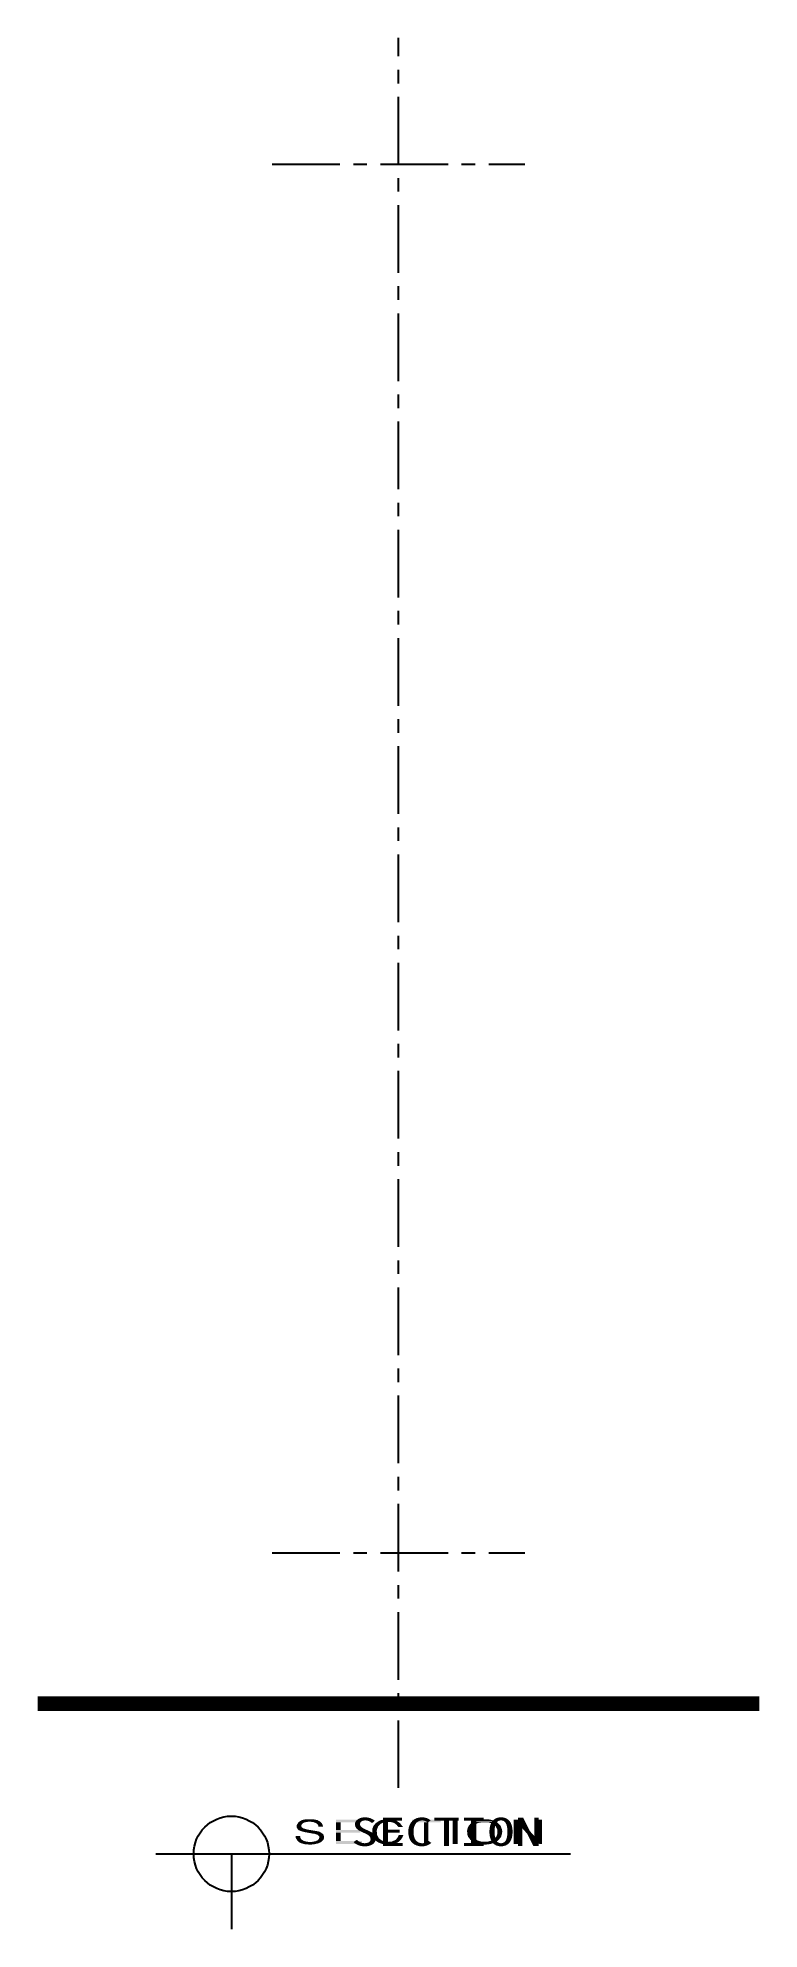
# Model space of a CAD drawing. Header units: millimetres. Extents: x 3049 to 3449, y 2101 to 3150.
import ezdxf
from ezdxf.enums import TextEntityAlignment as Align

# ---------------------------------------------------------------- set-up
doc = ezdxf.new("R2010")
doc.units = ezdxf.units.MM
doc.header["$LTSCALE"] = 100
doc.linetypes.add('CENTER', pattern=[2, 1.25, -0.25, 0.25, -0.25])
doc.layers.add('ele', color=7, linetype='Continuous')
doc.layers.add('SHEET', color=1, linetype='Continuous')
doc.styles.add('GHG1', font='GulimChe.ttf')

# ---------------------------------------------------------------- blocks, each defined once
blk = doc.blocks.new('*U4', base_point=(564526, 5532))
at = {"layer": 'SHEET', "color": 0}
for points in [[(564555, 5663), (564553, 5659), (564592, 5663), (564581, 5659)], [(564556, 5664), (564555, 5663), (564596, 5664), (564592, 5663)], [(564558, 5665), (564556, 5664), (564604, 5665), (564596, 5664)], [(564559, 5666), (564558, 5665), (564607, 5666), (564604, 5665)], [(564572, 5674), (564559, 5666), (564662, 5674), (564676, 5666)], [(564575, 5675), (564572, 5674), (564660, 5675), (564662, 5674)], [(564581, 5677), (564575, 5675), (564650, 5677), (564660, 5675)], [(564601, 5680), (564581, 5677), (564633, 5680), (564650, 5677)], [(564624, 5666), (564629, 5665), (564676, 5666), (564677, 5665)], [(564629, 5665), (564638, 5664), (564677, 5665), (564678, 5664)], [(564638, 5664), (564640, 5663), (564678, 5664), (564679, 5663)], [(564640, 5663), (564652, 5659), (564679, 5663), (564683, 5659)], [(564764, 5678), (564764, 5663), (564904, 5678), (564904, 5663)], [(564764, 5663), (564764, 5620), (564790, 5663), (564790, 5620)], [(564991, 5663), (564985, 5659), (565033, 5663), (565020, 5659)], [(564992, 5664), (564991, 5663), (565035, 5664), (565033, 5663)], [(564993, 5665), (564992, 5664), (565058, 5665), (565068, 5664)], [(564995, 5666), (564993, 5665), (565106, 5666), (565108, 5665)], [(565006, 5672), (564995, 5666), (565098, 5672), (565106, 5666)], [(565009, 5674), (565006, 5672), (565091, 5674), (565098, 5672)], [(565035, 5679), (565009, 5674), (565071, 5679), (565091, 5674)], [(565038, 5680), (565071, 5679), (565038, 5680), (565035, 5679)], [(565058, 5665), (565035, 5664), (565108, 5665), (565110, 5664)], [(565068, 5664), (565073, 5663), (565110, 5664), (565111, 5663)], [(565073, 5663), (565085, 5659), (565111, 5663), (565118, 5659)], [(565184, 5678), (565184, 5663), (565343, 5678), (565343, 5663)], [(565251, 5663), (565251, 5603), (565276, 5663), (565276, 5603)], [(565411, 5678), (565411, 5611), (565438, 5678), (565438, 5611)], [(565520, 5663), (565518, 5661), (565571, 5663), (565562, 5661)], [(565521, 5664), (565520, 5663), (565574, 5664), (565607, 5663)], [(565526, 5668), (565521, 5664), (565648, 5668), (565654, 5664)], [(565533, 5671), (565526, 5668), (565643, 5671), (565648, 5668)], [(565538, 5673), (565533, 5671), (565635, 5673), (565643, 5671)], [(565549, 5676), (565538, 5673), (565626, 5676), (565635, 5673)], [(565554, 5677), (565549, 5676), (565619, 5677), (565626, 5676)], [(565567, 5679), (565554, 5677), (565610, 5679), (565619, 5677)], [(565571, 5680), (565610, 5679), (565571, 5680), (565567, 5679)], [(565574, 5664), (565571, 5663), (565654, 5664), (565655, 5663)], [(565607, 5663), (565613, 5661), (565655, 5663), (565658, 5661)], [(565748, 5678), (565748, 5650), (565779, 5678), (565805, 5650)], [(565879, 5678), (565879, 5650), (565905, 5678), (565905, 5650)], [(564540, 5586), (564540, 5583), (564564, 5586), (564565, 5583)], [(564540, 5583), (564540, 5582), (564565, 5583), (564565, 5582)], [(564540, 5582), (564540, 5578), (564565, 5582), (564565, 5578)], [(564540, 5578), (564540, 5577), (564565, 5578), (564565, 5577)], [(564540, 5577), (564541, 5576), (564565, 5577), (564566, 5576)], [(564541, 5576), (564543, 5571), (564566, 5576), (564569, 5571)], [(564543, 5571), (564544, 5570), (564569, 5571), (564569, 5570)], [(564544, 5570), (564547, 5565), (564569, 5570), (564576, 5565)], [(564547, 5650), (564546, 5648), (564572, 5650), (564572, 5648)], [(564546, 5648), (564546, 5647), (564572, 5648), (564571, 5647)], [(564546, 5647), (564546, 5646), (564571, 5647), (564571, 5646)], [(564546, 5646), (564546, 5645), (564571, 5646), (564571, 5645)], [(564546, 5645), (564546, 5639), (564571, 5645), (564572, 5639)], [(564546, 5639), (564546, 5637), (564572, 5639), (564572, 5637)], [(564546, 5637), (564546, 5634), (564572, 5637), (564575, 5634)], [(564546, 5634), (564548, 5629), (564575, 5634), (564582, 5629)], [(564548, 5651), (564547, 5650), (564573, 5651), (564572, 5650)], [(564547, 5565), (564548, 5562), (564576, 5565), (564580, 5562)], [(564551, 5656), (564548, 5651), (564578, 5656), (564573, 5651)], [(564548, 5629), (564549, 5628), (564582, 5629), (564586, 5628)], [(564548, 5562), (564549, 5561), (564580, 5562), (564581, 5561)], [(564549, 5628), (564552, 5624), (564586, 5628), (564599, 5624)], [(564549, 5561), (564552, 5558), (564581, 5561), (564591, 5558)], [(564552, 5658), (564551, 5656), (564580, 5658), (564578, 5656)], [(564553, 5659), (564552, 5658), (564581, 5659), (564580, 5658)], [(564552, 5624), (564555, 5620), (564599, 5624), (564619, 5620)], [(564552, 5558), (564553, 5557), (564591, 5558), (564595, 5557)], [(564555, 5620), (564569, 5614), (564619, 5620), (564656, 5614)], [(564569, 5614), (564576, 5612), (564656, 5614), (564666, 5612)], [(564576, 5612), (564588, 5609), (564666, 5612), (564675, 5609)], [(564588, 5609), (564592, 5608), (564675, 5609), (564676, 5608)], [(564592, 5608), (564637, 5600), (564676, 5608), (564688, 5600)], [(564637, 5600), (564641, 5600), (564688, 5600), (564689, 5600)], [(564641, 5600), (564659, 5594), (564689, 5600), (564693, 5594)], [(564649, 5558), (564646, 5557), (564686, 5558), (564685, 5557)], [(564657, 5561), (564649, 5558), (564689, 5561), (564686, 5558)], [(564652, 5659), (564653, 5658), (564683, 5659), (564683, 5658)], [(564653, 5658), (564656, 5656), (564683, 5658), (564685, 5656)], [(564656, 5656), (564662, 5651), (564685, 5656), (564688, 5651)], [(564659, 5562), (564657, 5561), (564690, 5562), (564689, 5561)], [(564659, 5594), (564660, 5594), (564693, 5594), (564694, 5594)], [(564662, 5565), (564659, 5562), (564693, 5565), (564690, 5562)], [(564660, 5594), (564667, 5589), (564694, 5594), (564695, 5589)], [(564662, 5651), (564663, 5650), (564688, 5651), (564688, 5650)], [(564668, 5570), (564662, 5565), (564695, 5570), (564693, 5565)], [(564663, 5650), (564664, 5648), (564688, 5650), (564689, 5648)], [(564664, 5648), (564664, 5647), (564689, 5648), (564690, 5647)], [(564664, 5647), (564665, 5646), (564690, 5647), (564690, 5646)], [(564665, 5646), (564665, 5645), (564690, 5646), (564690, 5645)], [(564665, 5645), (564665, 5639), (564690, 5645), (564691, 5639)], [(564667, 5589), (564669, 5586), (564695, 5589), (564696, 5586)], [(564669, 5571), (564668, 5570), (564695, 5571), (564695, 5570)], [(564669, 5586), (564671, 5583), (564696, 5586), (564697, 5583)], [(564670, 5576), (564669, 5571), (564697, 5576), (564695, 5571)], [(564671, 5582), (564670, 5578), (564697, 5582), (564697, 5578)], [(564670, 5578), (564670, 5577), (564697, 5578), (564697, 5577)], [(564670, 5577), (564670, 5576), (564697, 5577), (564697, 5576)], [(564671, 5583), (564671, 5582), (564697, 5583), (564697, 5582)], [(564764, 5620), (564764, 5611), (564899, 5620), (564899, 5611)], [(564764, 5611), (564764, 5605), (564899, 5611), (564899, 5605)], [(564764, 5605), (564764, 5559), (564790, 5605), (564790, 5559)], [(564764, 5559), (564764, 5543), (564908, 5559), (564908, 5543)], [(564965, 5615), (564964, 5597), (564989, 5615), (564991, 5597)], [(564964, 5597), (564965, 5593), (564991, 5597), (564991, 5593)], [(564969, 5636), (564965, 5629), (564996, 5636), (564992, 5629)], [(564965, 5629), (564965, 5628), (564992, 5629), (564992, 5628)], [(564965, 5628), (564965, 5615), (564992, 5628), (564989, 5615)], [(564965, 5593), (564965, 5592), (564991, 5593), (564991, 5592)], [(564965, 5592), (564967, 5584), (564991, 5592), (564996, 5584)], [(564967, 5584), (564970, 5578), (564996, 5584), (564999, 5578)], [(564970, 5640), (564969, 5638), (564997, 5640), (564996, 5638)], [(564969, 5638), (564969, 5636), (564996, 5638), (564996, 5636)], [(564972, 5644), (564970, 5640), (565001, 5644), (564997, 5640)], [(564970, 5578), (564972, 5575), (564999, 5578), (565000, 5575)], [(564976, 5649), (564972, 5644), (565006, 5649), (565001, 5644)], [(564972, 5575), (564975, 5571), (565000, 5575), (565005, 5571)], [(564975, 5571), (564976, 5570), (565005, 5571), (565006, 5570)], [(564979, 5653), (564976, 5649), (565010, 5653), (565006, 5649)], [(564976, 5570), (564980, 5565), (565006, 5570), (565013, 5565)], [(564980, 5655), (564979, 5653), (565012, 5655), (565010, 5653)], [(564985, 5658), (564980, 5655), (565018, 5658), (565012, 5655)], [(564980, 5565), (564981, 5564), (565013, 5565), (565015, 5564)], [(564981, 5564), (564984, 5561), (565015, 5564), (565020, 5561)], [(564984, 5561), (564986, 5559), (565020, 5561), (565023, 5559)], [(564985, 5659), (564985, 5658), (565020, 5659), (565018, 5658)], [(564986, 5559), (564991, 5556), (565023, 5559), (565038, 5556)], [(565079, 5559), (565072, 5556), (565116, 5559), (565112, 5556)], [(565084, 5561), (565079, 5559), (565118, 5561), (565116, 5559)], [(565091, 5564), (565084, 5561), (565121, 5564), (565118, 5561)], [(565085, 5659), (565086, 5658), (565118, 5659), (565118, 5658)], [(565086, 5658), (565092, 5655), (565118, 5658), (565121, 5655)], [(565093, 5565), (565091, 5564), (565122, 5565), (565121, 5564)], [(565092, 5655), (565093, 5653), (565121, 5655), (565122, 5653)], [(565093, 5653), (565099, 5649), (565122, 5653), (565125, 5649)], [(565098, 5570), (565093, 5565), (565125, 5570), (565122, 5565)], [(565099, 5571), (565098, 5570), (565126, 5571), (565125, 5570)], [(565099, 5649), (565103, 5644), (565125, 5649), (565129, 5644)], [(565102, 5575), (565099, 5571), (565130, 5575), (565126, 5571)], [(565105, 5578), (565102, 5575), (565131, 5578), (565130, 5575)], [(565103, 5644), (565106, 5640), (565129, 5644), (565132, 5640)], [(565107, 5584), (565105, 5578), (565133, 5584), (565131, 5578)], [(565106, 5640), (565108, 5638), (565132, 5640), (565134, 5638)], [(565111, 5592), (565107, 5584), (565137, 5592), (565133, 5584)], [(565108, 5638), (565109, 5636), (565134, 5638), (565134, 5636)], [(565111, 5593), (565111, 5592), (565137, 5593), (565137, 5592)], [(565251, 5603), (565251, 5543), (565276, 5603), (565276, 5543)], [(565411, 5611), (565411, 5543), (565438, 5611), (565438, 5543)], [(565491, 5619), (565490, 5616), (565517, 5619), (565517, 5616)], [(565490, 5616), (565490, 5614), (565517, 5616), (565517, 5614)], [(565490, 5614), (565492, 5598), (565517, 5614), (565518, 5598)], [(565492, 5623), (565491, 5619), (565518, 5623), (565517, 5619)], [(565493, 5630), (565492, 5627), (565520, 5630), (565519, 5627)], [(565492, 5627), (565492, 5626), (565519, 5627), (565519, 5626)], [(565492, 5626), (565492, 5623), (565519, 5626), (565518, 5623)], [(565492, 5598), (565492, 5597), (565518, 5598), (565518, 5597)], [(565492, 5597), (565492, 5596), (565518, 5597), (565518, 5596)], [(565492, 5596), (565492, 5593), (565518, 5596), (565519, 5593)], [(565492, 5593), (565494, 5587), (565519, 5593), (565521, 5587)], [(565498, 5641), (565493, 5630), (565526, 5641), (565520, 5630)], [(565494, 5587), (565496, 5583), (565521, 5587), (565523, 5583)], [(565496, 5583), (565496, 5582), (565523, 5583), (565524, 5582)], [(565496, 5582), (565497, 5581), (565524, 5582), (565525, 5581)], [(565497, 5581), (565499, 5578), (565525, 5581), (565527, 5578)], [(565499, 5642), (565498, 5641), (565527, 5642), (565526, 5641)], [(565505, 5650), (565499, 5643), (565537, 5650), (565528, 5643)], [(565499, 5643), (565499, 5642), (565528, 5643), (565527, 5642)], [(565499, 5578), (565501, 5576), (565527, 5578), (565529, 5576)], [(565501, 5576), (565505, 5570), (565529, 5576), (565537, 5570)], [(565507, 5653), (565505, 5650), (565540, 5653), (565537, 5650)], [(565505, 5570), (565506, 5568), (565537, 5570), (565539, 5568)], [(565506, 5568), (565511, 5564), (565539, 5568), (565545, 5564)], [(565510, 5655), (565507, 5653), (565543, 5655), (565540, 5653)], [(565512, 5657), (565510, 5655), (565546, 5657), (565543, 5655)], [(565511, 5564), (565512, 5562), (565545, 5564), (565549, 5562)], [(565516, 5660), (565512, 5657), (565555, 5660), (565546, 5657)], [(565512, 5562), (565514, 5561), (565549, 5562), (565553, 5561)], [(565514, 5561), (565515, 5560), (565553, 5561), (565555, 5560)], [(565515, 5560), (565522, 5556), (565555, 5560), (565568, 5556)], [(565518, 5661), (565516, 5660), (565562, 5661), (565555, 5660)], [(565621, 5560), (565606, 5556), (565659, 5560), (565652, 5556)], [(565613, 5661), (565617, 5660), (565658, 5661), (565660, 5660)], [(565617, 5660), (565629, 5657), (565660, 5660), (565663, 5657)], [(565623, 5561), (565621, 5560), (565660, 5561), (565659, 5560)], [(565625, 5562), (565623, 5561), (565661, 5562), (565660, 5561)], [(565627, 5564), (565625, 5562), (565663, 5564), (565661, 5562)], [(565636, 5568), (565627, 5564), (565668, 5568), (565663, 5564)], [(565629, 5657), (565630, 5655), (565663, 5657), (565665, 5655)], [(565630, 5655), (565634, 5653), (565665, 5655), (565667, 5653)], [(565634, 5653), (565637, 5650), (565667, 5653), (565670, 5650)], [(565638, 5570), (565636, 5568), (565669, 5570), (565668, 5568)], [(565637, 5650), (565647, 5643), (565670, 5650), (565676, 5643)], [(565645, 5576), (565638, 5570), (565674, 5576), (565669, 5570)], [(565647, 5578), (565645, 5576), (565675, 5578), (565674, 5576)], [(565647, 5643), (565648, 5642), (565676, 5643), (565677, 5642)], [(565649, 5581), (565647, 5578), (565678, 5581), (565675, 5578)], [(565648, 5642), (565648, 5641), (565677, 5642), (565677, 5641)], [(565648, 5641), (565654, 5630), (565677, 5641), (565681, 5630)], [(565650, 5582), (565649, 5581), (565678, 5582), (565678, 5581)], [(565651, 5583), (565650, 5582), (565679, 5583), (565678, 5582)], [(565654, 5587), (565651, 5583), (565680, 5587), (565679, 5583)], [(565654, 5630), (565655, 5627), (565681, 5630), (565682, 5627)], [(565656, 5593), (565654, 5587), (565682, 5593), (565680, 5587)], [(565655, 5627), (565656, 5626), (565682, 5627), (565683, 5626)], [(565656, 5626), (565657, 5623), (565683, 5626), (565683, 5623)], [(565657, 5596), (565656, 5593), (565683, 5596), (565682, 5593)], [(565657, 5623), (565657, 5619), (565683, 5623), (565684, 5619)], [(565657, 5619), (565657, 5616), (565684, 5619), (565685, 5616)], [(565657, 5616), (565657, 5614), (565685, 5616), (565685, 5614)], [(565657, 5614), (565657, 5598), (565685, 5614), (565684, 5598)], [(565657, 5598), (565657, 5597), (565684, 5598), (565683, 5597)], [(565657, 5597), (565657, 5596), (565683, 5597), (565683, 5596)], [(565748, 5650), (565748, 5646), (565775, 5650), (565775, 5646)], [(565748, 5646), (565748, 5644), (565775, 5646), (565775, 5644)], [(565748, 5644), (565748, 5633), (565775, 5644), (565775, 5633)], [(565748, 5633), (565748, 5631), (565775, 5633), (565775, 5631)], [(565748, 5631), (565748, 5625), (565775, 5631), (565775, 5625)], [(565748, 5625), (565748, 5611), (565775, 5625), (565775, 5611)], [(565748, 5611), (565748, 5597), (565775, 5611), (565775, 5597)], [(565748, 5597), (565748, 5589), (565775, 5597), (565775, 5589)], [(565748, 5589), (565748, 5584), (565775, 5589), (565775, 5584)], [(565748, 5584), (565748, 5571), (565775, 5584), (565775, 5571)], [(565748, 5571), (565748, 5544), (565775, 5571), (565775, 5544)], [(565777, 5650), (565781, 5646), (565805, 5650), (565809, 5646)], [(565781, 5646), (565781, 5644), (565809, 5646), (565811, 5644)], [(565781, 5644), (565793, 5633), (565811, 5644), (565821, 5633)], [(565793, 5633), (565795, 5631), (565821, 5633), (565822, 5631)], [(565795, 5631), (565800, 5625), (565822, 5631), (565828, 5625)], [(565800, 5625), (565813, 5611), (565828, 5625), (565841, 5611)], [(565813, 5611), (565826, 5597), (565841, 5611), (565854, 5597)], [(565826, 5597), (565833, 5589), (565854, 5597), (565861, 5589)], [(565833, 5589), (565837, 5584), (565861, 5589), (565865, 5584)], [(565837, 5584), (565850, 5571), (565865, 5584), (565878, 5571)], [(565850, 5571), (565874, 5544), (565905, 5571), (565905, 5544)], [(565879, 5650), (565879, 5646), (565905, 5650), (565905, 5646)], [(565879, 5646), (565879, 5644), (565905, 5646), (565905, 5644)], [(565879, 5644), (565879, 5633), (565905, 5644), (565905, 5633)], [(565879, 5633), (565879, 5631), (565905, 5633), (565905, 5631)], [(565879, 5631), (565879, 5625), (565905, 5631), (565905, 5625)], [(565879, 5625), (565879, 5611), (565905, 5625), (565905, 5611)], [(565879, 5611), (565879, 5597), (565905, 5611), (565905, 5597)], [(565879, 5597), (565879, 5589), (565905, 5597), (565905, 5589)], [(565879, 5589), (565879, 5584), (565905, 5589), (565905, 5584)], [(565879, 5584), (565879, 5571), (565905, 5584), (565905, 5571)], [(564553, 5557), (564554, 5556), (564595, 5557), (564599, 5556)], [(564554, 5556), (564556, 5554), (564599, 5556), (564612, 5554)], [(564556, 5554), (564562, 5551), (564681, 5554), (564676, 5551)], [(564562, 5551), (564569, 5547), (564676, 5551), (564666, 5547)], [(564569, 5547), (564577, 5545), (564666, 5547), (564661, 5545)], [(564577, 5545), (564583, 5543), (564661, 5545), (564651, 5543)], [(564583, 5543), (564597, 5540), (564651, 5543), (564639, 5540)], [(564597, 5540), (564607, 5540), (564639, 5540), (564636, 5540)], [(564607, 5540), (564616, 5539), (564636, 5540), (564616, 5539)], [(564637, 5556), (564629, 5554), (564683, 5556), (564681, 5554)], [(564646, 5557), (564637, 5556), (564685, 5557), (564683, 5556)], [(564991, 5556), (564994, 5554), (565038, 5556), (565047, 5554)], [(564994, 5554), (564998, 5551), (565109, 5554), (565105, 5551)], [(564998, 5551), (565000, 5550), (565105, 5551), (565102, 5550)], [(565000, 5550), (565014, 5545), (565102, 5550), (565089, 5545)], [(565014, 5545), (565016, 5544), (565089, 5545), (565086, 5544)], [(565016, 5544), (565033, 5540), (565086, 5544), (565069, 5540)], [(565033, 5540), (565041, 5540), (565069, 5540), (565066, 5540)], [(565041, 5540), (565049, 5539), (565066, 5540), (565049, 5539)], [(565072, 5556), (565047, 5554), (565112, 5556), (565109, 5554)], [(565522, 5556), (565524, 5555), (565568, 5556), (565595, 5555)], [(565524, 5555), (565532, 5550), (565650, 5555), (565643, 5550)], [(565532, 5550), (565545, 5545), (565643, 5550), (565627, 5545)], [(565545, 5545), (565554, 5543), (565627, 5545), (565621, 5543)], [(565554, 5543), (565562, 5541), (565621, 5543), (565610, 5541)], [(565562, 5541), (565575, 5540), (565610, 5541), (565603, 5540)], [(565575, 5540), (565582, 5539), (565603, 5540), (565582, 5539)], [(565606, 5556), (565595, 5555), (565652, 5556), (565650, 5555)], [(565748, 5544), (565748, 5543), (565775, 5544), (565775, 5543)], [(565874, 5544), (565905, 5543), (565905, 5544), (565905, 5543)]]:
    blk.add_solid(points, dxfattribs=at)

msp = doc.modelspace()

# ---------------------------------------------------------------- linework, layer by layer
at = {"layer": 'ele', "color": 1, "linetype": 'CENTER', "ltscale": 0.3}
for p, q in [((3249, 2179.5), (3249, 3149.8)), ((3179, 3079.8), (3319, 3079.8)), ((3179, 2309.8), (3319, 2309.8))]:
    msp.add_line(p, q, dxfattribs=at)
at = {"layer": 'ele', "color": 7}
for p, q in [((3049, 2229.8), (3449, 2229.8)), ((3049, 2228.8), (3449, 2228.8)), ((3049, 2227.8), (3449, 2227.8)), ((3049, 2226.8), (3449, 2226.8)), ((3049, 2225.8), (3449, 2225.8)), ((3049, 2224.8), (3449, 2224.8)), ((3049, 2223.8), (3449, 2223.8)), ((3049, 2222.8), (3449, 2222.8))]:
    msp.add_line(p, q, dxfattribs=at)
at = {"layer": 'SHEET', "color": 7}
for p, q in [((3114.4, 2143), (3344.4, 2143)), ((3156.3, 2143), (3156.3, 2101.2))]:
    msp.add_line(p, q, dxfattribs=at)
msp.add_circle((3156.3, 2143), 20.9, dxfattribs=at)

# ---------------------------------------------------------------- block references
at = {"layer": 'SHEET', "color": 7, "linetype": 'Continuous', "xscale": 0.09999999999990905, "yscale": 0.09999999999990905, "zscale": 0.1}
msp.add_blockref('*U4', (3190.6, 2147.4), dxfattribs=at)

# ---------------------------------------------------------------- texts
at = {"layer": 'SHEET', "color": 7, "style": 'GHG1', "width": 1.5}
msp.add_text('SECTION', height=15.6, dxfattribs=at).set_placement((3328.5, 2147.4), align=Align.RIGHT)

doc.saveas('drawing.dxf')
